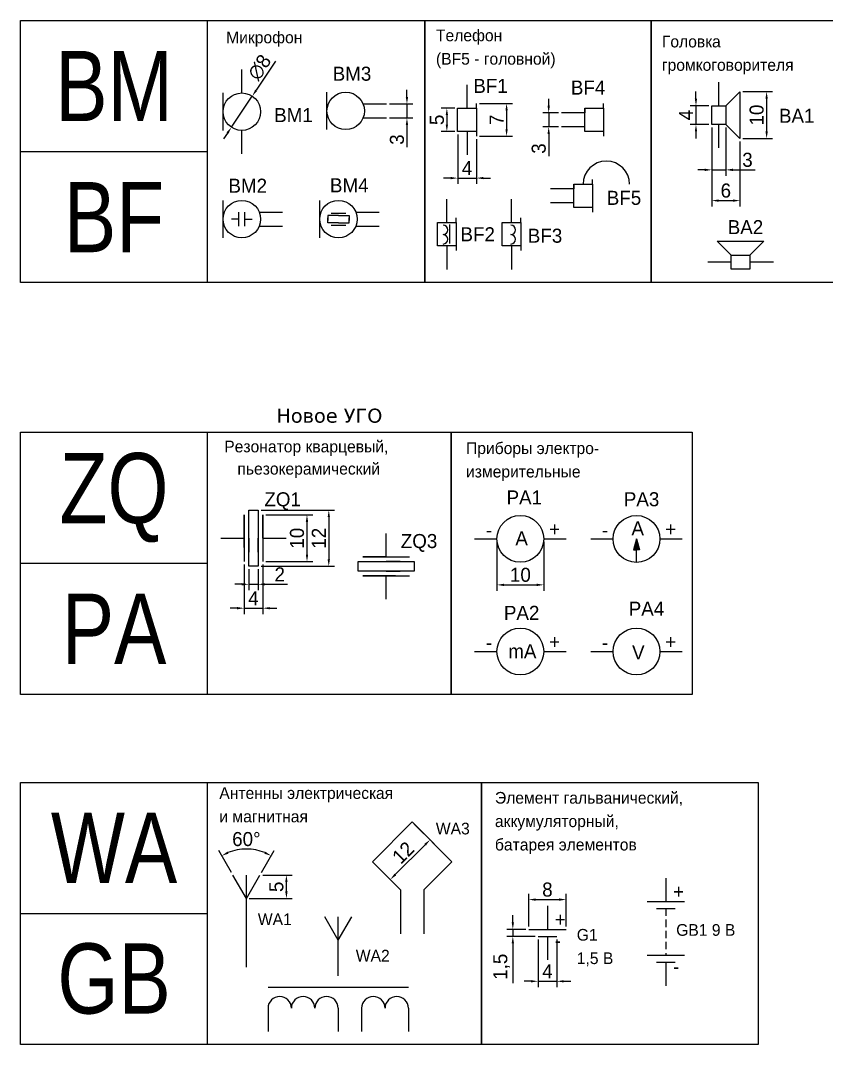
# Model space of a CAD drawing. Header units: millimetres. Extents: x 52 to 1332, y -528 to 1037.
# Drawn here: x 52.3 to 224.6, y 19.4 to 238.1 of the extents above; entities that cross this region are included whole.
import ezdxf

# ---------------------------------------------------------------- set-up
doc = ezdxf.new("R2010")
doc.units = ezdxf.units.MM
doc.linetypes.add('HIDDEN2', pattern=[4.7625, 3.175, -1.5875])
doc.styles.add('RR08', font='rr.shx', dxfattribs={"width": 0.8})
doc.styles.get("Standard").update_dxf_attribs({"font": 'standarteskd.shx', "height": 3})
doc.dimstyles.new('ISO-25', dxfattribs={"dimtxt": 2, "dimasz": 1.5, "dimexe": 1.25, "dimexo": 0.625, "dimtad": 1, "dimtxsty": 'Standard', "dimcen": 2.5, "dimadec": 0, "dimazin": 0, "dimtfac": 1, "dimtmove": 0, "dimatfit": 3, "dimfxl": 1, "dimarcsym": 0})

# ---------------------------------------------------------------- blocks, each defined once
blk = doc.blocks.new('BM1')
at = {"color": 7, "linetype": 'Continuous'}
for p, q in [((205.45, 452.8), (205.45, 457.8)), ((201.45, 448.8), (201.45, 452.8)), ((201.45, 444.8), (201.45, 448.8)), ((205.45, 439.8), (205.45, 444.8))]:
    blk.add_line(p, q, dxfattribs=at)
blk.add_circle((205.45, 448.8), 4, dxfattribs=at)
blk = doc.blocks.new('*D201')
at = {"color": 0, "linetype": 'Continuous', "lineweight": -2, "transparency": 16777216}
for p, q in [((106.85, 229.39), (102.69, 223.19)), ((97.4, 215.3), (101.86, 221.94)), ((96.56, 214.05), (95.73, 212.81))]:
    blk.add_line(p, q, dxfattribs=at)
at = {"color": 0, "linetype": 'Continuous', "lineweight": -3, "transparency": 16777216}
for points in [[(102.48, 223.33), (102.9, 223.05), (101.86, 221.94)], [(96.36, 214.19), (96.77, 213.91), (97.4, 215.3)]]:
    blk.add_solid(points, dxfattribs=at)
at = {"layer": 'Defpoints', "color": 0, "linetype": 'Continuous', "lineweight": -3, "transparency": 16777216}
for p in [(101.86, 221.94), (97.4, 215.3)]:
    blk.add_point(p, dxfattribs=at)
at = {"color": 0, "linetype": 'Continuous', "transparency": 16777216, "insert": (103.42, 228.09), "char_height": 3, "attachment_point": 5, "rotation": 56.1436}
blk.add_mtext('∅8', dxfattribs=at)
blk = doc.blocks.new('BM2')
at = {"color": 7, "linetype": 'Continuous'}
for p, q in [((183.88, 427.35), (183.88, 431.35)), ((187.25, 427.35), (187.25, 428.82)), ((188.51, 427.35), (188.51, 428.82)), ((191.59, 428.85), (196.59, 428.85)), ((183.88, 423.35), (183.88, 427.35)), ((187.25, 427.35), (185.66, 427.35)), ((187.25, 425.87), (187.25, 427.35)), ((188.51, 425.87), (188.51, 427.35)), ((188.51, 427.35), (190.1, 427.35)), ((191.59, 425.85), (196.59, 425.85))]:
    blk.add_line(p, q, dxfattribs=at)
blk.add_circle((187.88, 427.35), 4, dxfattribs=at)
blk = doc.blocks.new('*D204')
at = {"color": 0, "linetype": 'Continuous', "lineweight": -2, "transparency": 16777216}
for p, q in [((134.91, 221.79), (134.91, 223.29)), ((131.16, 220.29), (136.16, 220.29)), ((134.91, 220.29), (134.91, 217.29)), ((131.16, 217.29), (136.16, 217.29)), ((134.91, 215.79), (134.91, 211.04))]:
    blk.add_line(p, q, dxfattribs=at)
at = {"color": 0, "linetype": 'Continuous', "lineweight": -3, "transparency": 16777216}
for points in [[(134.66, 221.79), (135.16, 221.79), (134.91, 220.29)], [(134.66, 215.79), (135.16, 215.79), (134.91, 217.29)]]:
    blk.add_solid(points, dxfattribs=at)
at = {"layer": 'Defpoints', "color": 0, "linetype": 'Continuous', "lineweight": -3, "transparency": 16777216}
for p in [(130.53, 220.29), (130.53, 217.29), (134.91, 217.29)]:
    blk.add_point(p, dxfattribs=at)
at = {"color": 0, "linetype": 'Continuous', "transparency": 16777216, "insert": (132.78, 212.66), "char_height": 3, "attachment_point": 5, "rotation": 90}
blk.add_mtext('3', dxfattribs=at)
blk = doc.blocks.new('BM3')
at = {"color": 7, "linetype": 'Continuous'}
for p, q in [((206.08, 450.46), (206.08, 454.46)), ((213.79, 451.96), (218.79, 451.96)), ((206.08, 446.46), (206.08, 450.46)), ((213.79, 448.96), (218.79, 448.96))]:
    blk.add_line(p, q, dxfattribs=at)
blk.add_circle((210.08, 450.46), 4, dxfattribs=at)
blk = doc.blocks.new('BM4')
at = {"color": 7, "linetype": 'Continuous'}
for p, q in [((204.53, 427.35), (204.53, 431.35)), ((212.24, 428.85), (217.24, 428.85)), ((204.53, 423.35), (204.53, 427.35)), ((208.53, 428.1), (206.28, 428.1)), ((206.28, 428.1), (206.28, 427.61)), ((206.28, 427.11), (206.28, 427.61)), ((206.28, 427.58), (206.28, 427.08)), ((206.28, 426.59), (206.28, 427.08)), ((208.53, 426.59), (206.28, 426.59)), ((206.96, 428.61), (208.53, 428.61)), ((208.53, 428.61), (210.11, 428.61)), ((208.53, 428.1), (210.79, 428.1)), ((208.53, 426.59), (210.79, 426.59)), ((210.79, 428.1), (210.79, 427.61)), ((210.79, 427.11), (210.79, 427.61)), ((210.79, 427.58), (210.79, 427.08)), ((210.79, 426.59), (210.79, 427.08)), ((206.96, 426.08), (208.53, 426.08)), ((208.53, 426.08), (210.11, 426.08)), ((212.24, 425.85), (217.24, 425.85))]:
    blk.add_line(p, q, dxfattribs=at)
blk.add_circle((208.53, 427.35), 4, dxfattribs=at)
blk = doc.blocks.new('BF1')
at = {"color": 7, "linetype": 'Continuous'}
for p, q in [((239.33, 440.63), (239.33, 445.63)), ((237.33, 440.63), (239.33, 440.63)), ((237.33, 435.63), (237.33, 440.63)), ((239.33, 440.63), (241.33, 440.63)), ((241.33, 440.63), (241.33, 441.63)), ((241.33, 440.63), (241.33, 435.63)), ((241.33, 435.63), (237.33, 435.63)), ((239.33, 435.63), (239.33, 430.63)), ((241.33, 435.63), (241.33, 434.63))]:
    blk.add_line(p, q, dxfattribs=at)
blk = doc.blocks.new('*D208')
at = {"color": 0, "linetype": 'Continuous', "lineweight": -2, "transparency": 16777216}
for p, q in [((150.38, 220.38), (157.45, 220.38)), ((156.2, 218.88), (156.2, 214.88)), ((150.38, 213.38), (157.45, 213.38))]:
    blk.add_line(p, q, dxfattribs=at)
at = {"color": 0, "linetype": 'Continuous', "lineweight": -3, "transparency": 16777216}
for points in [[(155.95, 218.88), (156.45, 218.88), (156.2, 220.38)], [(155.95, 214.88), (156.45, 214.88), (156.2, 213.38)]]:
    blk.add_solid(points, dxfattribs=at)
at = {"layer": 'Defpoints', "color": 0, "linetype": 'Continuous', "lineweight": -3, "transparency": 16777216}
for p in [(149.75, 220.38), (149.75, 213.38), (156.2, 213.38)]:
    blk.add_point(p, dxfattribs=at)
at = {"color": 0, "linetype": 'Continuous', "transparency": 16777216, "insert": (154.08, 216.88), "char_height": 3, "attachment_point": 5, "rotation": 90}
blk.add_mtext('7', dxfattribs=at)
blk = doc.blocks.new('*D209')
at = {"color": 0, "linetype": 'Continuous', "lineweight": -2, "transparency": 16777216}
for p, q in [((145.13, 219.38), (142.19, 219.38)), ((143.44, 217.88), (143.44, 215.88)), ((145.13, 214.38), (142.19, 214.38))]:
    blk.add_line(p, q, dxfattribs=at)
at = {"color": 0, "linetype": 'Continuous', "lineweight": -3, "transparency": 16777216}
for points in [[(143.19, 217.88), (143.69, 217.88), (143.44, 219.38)], [(143.19, 215.88), (143.69, 215.88), (143.44, 214.38)]]:
    blk.add_solid(points, dxfattribs=at)
at = {"layer": 'Defpoints', "color": 0, "linetype": 'Continuous', "lineweight": -3, "transparency": 16777216}
for p in [(145.75, 219.38), (143.44, 214.38), (145.75, 214.38)]:
    blk.add_point(p, dxfattribs=at)
at = {"color": 0, "linetype": 'Continuous', "transparency": 16777216, "insert": (141.32, 216.88), "char_height": 3, "attachment_point": 5, "rotation": 90}
blk.add_mtext('5', dxfattribs=at)
blk = doc.blocks.new('*D210')
at = {"color": 0, "linetype": 'Continuous', "lineweight": -2, "transparency": 16777216}
for p, q in [((145.75, 213.75), (145.75, 203.19)), ((149.75, 212.75), (149.75, 203.19)), ((144.25, 204.44), (142.75, 204.44)), ((145.75, 204.44), (149.75, 204.44)), ((151.25, 204.44), (152.75, 204.44))]:
    blk.add_line(p, q, dxfattribs=at)
at = {"color": 0, "linetype": 'Continuous', "lineweight": -3, "transparency": 16777216}
for points in [[(144.25, 204.69), (144.25, 204.19), (145.75, 204.44)], [(151.25, 204.69), (151.25, 204.19), (149.75, 204.44)]]:
    blk.add_solid(points, dxfattribs=at)
at = {"layer": 'Defpoints', "color": 0, "linetype": 'Continuous', "lineweight": -3, "transparency": 16777216}
for p in [(145.75, 214.38), (149.75, 213.38), (149.75, 204.44)]:
    blk.add_point(p, dxfattribs=at)
at = {"color": 0, "linetype": 'Continuous', "transparency": 16777216, "insert": (147.75, 206.57), "char_height": 3, "attachment_point": 5}
blk.add_mtext('4', dxfattribs=at)
blk = doc.blocks.new('BF4')
at = {"color": 7, "linetype": 'Continuous'}
for p, q in [((254.22, 451.05), (254.22, 450.05)), ((254.22, 446.05), (254.22, 451.05)), ((254.22, 451.05), (256.22, 451.05)), ((256.22, 451.05), (258.22, 451.05)), ((258.22, 451.05), (258.22, 452.05)), ((258.22, 451.05), (258.22, 446.05)), ((254.22, 450.05), (249.22, 450.05)), ((254.22, 447.05), (249.22, 447.05)), ((254.22, 446.05), (254.22, 447.05)), ((258.22, 446.05), (254.22, 446.05)), ((258.22, 446.05), (258.22, 445.05))]:
    blk.add_line(p, q, dxfattribs=at)
blk = doc.blocks.new('*D212')
at = {"color": 0, "linetype": 'Continuous', "lineweight": -2, "transparency": 16777216}
for p, q in [((165.2, 219.88), (165.2, 221.38)), ((167.32, 218.38), (163.95, 218.38)), ((165.2, 218.38), (165.2, 215.38)), ((167.32, 215.38), (163.95, 215.38)), ((165.2, 213.88), (165.2, 209.13))]:
    blk.add_line(p, q, dxfattribs=at)
at = {"color": 0, "linetype": 'Continuous', "lineweight": -3, "transparency": 16777216}
for points in [[(164.95, 219.88), (165.45, 219.88), (165.2, 218.38)], [(164.95, 213.88), (165.45, 213.88), (165.2, 215.38)]]:
    blk.add_solid(points, dxfattribs=at)
at = {"layer": 'Defpoints', "color": 0, "linetype": 'Continuous', "lineweight": -3, "transparency": 16777216}
for p in [(167.94, 218.38), (165.2, 215.38), (167.94, 215.38)]:
    blk.add_point(p, dxfattribs=at)
at = {"color": 0, "linetype": 'Continuous', "transparency": 16777216, "insert": (163.08, 210.75), "char_height": 3, "attachment_point": 5, "rotation": 90}
blk.add_mtext('3', dxfattribs=at)
blk = doc.blocks.new('BF2')
at = {"color": 7, "linetype": 'Continuous'}
blk.add_line((236.54, 426), (236.54, 421.94), dxfattribs=at)
for centre in [(235.17, 424.83), (235.17, 422.83)]:
    blk.add_arc(centre, 1, 270, 90, dxfattribs=at)
blk.add_blockref('BF1', (-3.33, -14.21), dxfattribs=at)
blk = doc.blocks.new('BF3')
at = {"color": 7, "linetype": 'Continuous'}
for centre in [(246.3, 424.83), (246.3, 422.83)]:
    blk.add_arc(centre, 1, 270, 90, dxfattribs=at)
blk.add_blockref('BF1', (7.09, -14.21), dxfattribs=at)
blk = doc.blocks.new('BF5')
at = {"color": 7, "linetype": 'Continuous'}
for p, q in [((262.81, 434.8), (262.81, 435.8)), ((258.81, 433.8), (253.81, 433.8)), ((258.81, 434.8), (260.81, 434.8)), ((258.81, 429.8), (258.81, 434.8)), ((258.81, 434.8), (258.81, 433.8)), ((260.81, 434.8), (262.81, 434.8)), ((262.81, 434.8), (262.81, 429.8)), ((258.81, 430.8), (253.81, 430.8)), ((258.81, 429.8), (258.81, 430.8)), ((262.81, 429.8), (258.81, 429.8)), ((262.81, 429.8), (262.81, 428.8))]:
    blk.add_line(p, q, dxfattribs=at)
blk.add_arc((265.77, 434.8), 4.95, 0, 180, dxfattribs=at)
blk = doc.blocks.new('BA1')
at = {"color": 7, "linetype": 'Continuous'}
for p, q in [((296.26, 433.59), (296.26, 438.59)), ((300.76, 436.59), (297.76, 433.59)), ((300.76, 436.59), (300.76, 426.59)), ((294.76, 429.59), (294.76, 433.59)), ((294.76, 433.59), (296.26, 433.59)), ((296.26, 433.59), (297.76, 433.59)), ((297.76, 433.59), (297.76, 429.59)), ((297.76, 429.59), (294.76, 429.59)), ((296.26, 424.59), (296.26, 429.59)), ((300.76, 426.59), (297.76, 429.59))]:
    blk.add_line(p, q, dxfattribs=at)
blk = doc.blocks.new('*D216')
at = {"color": 0, "linetype": 'Continuous', "lineweight": -2, "transparency": 16777216}
for p, q in [((206.68, 222.9), (213.02, 222.9)), ((211.77, 221.4), (211.77, 214.4)), ((206.68, 212.9), (213.02, 212.9))]:
    blk.add_line(p, q, dxfattribs=at)
at = {"color": 0, "linetype": 'Continuous', "lineweight": -3, "transparency": 16777216}
for points in [[(211.52, 221.4), (212.02, 221.4), (211.77, 222.9)], [(211.52, 214.4), (212.02, 214.4), (211.77, 212.9)]]:
    blk.add_solid(points, dxfattribs=at)
at = {"layer": 'Defpoints', "color": 0, "linetype": 'Continuous', "lineweight": -3, "transparency": 16777216}
for p in [(206.05, 222.9), (206.05, 212.9), (211.77, 212.9)]:
    blk.add_point(p, dxfattribs=at)
at = {"color": 0, "linetype": 'Continuous', "transparency": 16777216, "insert": (209.65, 217.9), "char_height": 3, "attachment_point": 5, "rotation": 90}
blk.add_mtext('10', dxfattribs=at)
blk = doc.blocks.new('*D217')
at = {"color": 0, "linetype": 'Continuous', "lineweight": -2, "transparency": 16777216}
for p, q in [((196.67, 221.4), (196.67, 222.9)), ((199.43, 219.9), (195.42, 219.9)), ((196.67, 219.9), (196.67, 215.9)), ((199.43, 215.9), (195.42, 215.9)), ((196.67, 214.4), (196.67, 212.9))]:
    blk.add_line(p, q, dxfattribs=at)
at = {"color": 0, "linetype": 'Continuous', "lineweight": -3, "transparency": 16777216}
for points in [[(196.42, 221.4), (196.92, 221.4), (196.67, 219.9)], [(196.42, 214.4), (196.92, 214.4), (196.67, 215.9)]]:
    blk.add_solid(points, dxfattribs=at)
at = {"layer": 'Defpoints', "color": 0, "linetype": 'Continuous', "lineweight": -3, "transparency": 16777216}
for p in [(200.05, 219.9), (196.67, 215.9), (200.05, 215.9)]:
    blk.add_point(p, dxfattribs=at)
at = {"color": 0, "linetype": 'Continuous', "transparency": 16777216, "insert": (194.54, 217.9), "char_height": 3, "attachment_point": 5, "rotation": 90}
blk.add_mtext('4', dxfattribs=at)
blk = doc.blocks.new('*D218')
at = {"color": 0, "linetype": 'Continuous', "lineweight": -2, "transparency": 16777216}
for p, q in [((200.05, 215.27), (200.05, 204.95)), ((203.05, 215.27), (203.05, 204.95)), ((198.55, 206.2), (197.05, 206.2)), ((200.05, 206.2), (203.05, 206.2)), ((204.55, 206.2), (209.3, 206.2))]:
    blk.add_line(p, q, dxfattribs=at)
at = {"color": 0, "linetype": 'Continuous', "lineweight": -3, "transparency": 16777216}
for points in [[(198.55, 206.45), (198.55, 205.95), (200.05, 206.2)], [(204.55, 206.45), (204.55, 205.95), (203.05, 206.2)]]:
    blk.add_solid(points, dxfattribs=at)
at = {"layer": 'Defpoints', "color": 0, "linetype": 'Continuous', "lineweight": -3, "transparency": 16777216}
for p in [(200.05, 215.9), (203.05, 215.9), (203.05, 206.2)]:
    blk.add_point(p, dxfattribs=at)
at = {"color": 0, "linetype": 'Continuous', "transparency": 16777216, "insert": (207.68, 208.33), "char_height": 3, "attachment_point": 5}
blk.add_mtext('3', dxfattribs=at)
blk = doc.blocks.new('*D219')
at = {"color": 0, "linetype": 'Continuous', "lineweight": -2, "transparency": 16777216}
for p, q in [((200.05, 215.27), (200.05, 198.38)), ((206.05, 212.27), (206.05, 198.38)), ((201.55, 199.63), (204.55, 199.63))]:
    blk.add_line(p, q, dxfattribs=at)
at = {"color": 0, "linetype": 'Continuous', "lineweight": -3, "transparency": 16777216}
for points in [[(201.55, 199.88), (201.55, 199.38), (200.05, 199.63)], [(204.55, 199.88), (204.55, 199.38), (206.05, 199.63)]]:
    blk.add_solid(points, dxfattribs=at)
at = {"layer": 'Defpoints', "color": 0, "linetype": 'Continuous', "lineweight": -3, "transparency": 16777216}
for p in [(200.05, 215.9), (206.05, 212.9), (206.05, 199.63)]:
    blk.add_point(p, dxfattribs=at)
at = {"color": 0, "linetype": 'Continuous', "transparency": 16777216, "insert": (203.05, 201.76), "char_height": 3, "attachment_point": 5}
blk.add_mtext('6', dxfattribs=at)
blk = doc.blocks.new('*D233')
at = {"color": 0, "linetype": 'Continuous', "lineweight": -2, "transparency": 16777216}
for p, q in [((101.11, 120.9), (101.11, 116.43)), ((103.11, 120.9), (103.11, 116.43)), ((99.61, 117.68), (98.11, 117.68)), ((101.11, 117.68), (103.11, 117.68)), ((104.61, 117.68), (109.36, 117.68))]:
    blk.add_line(p, q, dxfattribs=at)
at = {"color": 0, "linetype": 'Continuous', "lineweight": -3, "transparency": 16777216}
for points in [[(99.61, 117.93), (99.61, 117.43), (101.11, 117.68)], [(104.61, 117.93), (104.61, 117.43), (103.11, 117.68)]]:
    blk.add_solid(points, dxfattribs=at)
at = {"layer": 'Defpoints', "color": 0, "linetype": 'Continuous', "lineweight": -3, "transparency": 16777216}
for p in [(101.11, 121.52), (103.11, 121.52), (103.11, 117.68)]:
    blk.add_point(p, dxfattribs=at)
at = {"color": 0, "linetype": 'Continuous', "transparency": 16777216, "insert": (107.73, 119.8), "char_height": 3, "attachment_point": 5}
blk.add_mtext('2', dxfattribs=at)
blk = doc.blocks.new('*D234')
at = {"color": 0, "linetype": 'Continuous', "lineweight": -2, "transparency": 16777216}
for p, q in [((100.11, 121.9), (100.11, 111.33)), ((104.11, 121.9), (104.11, 111.33)), ((98.61, 112.58), (97.11, 112.58)), ((100.11, 112.58), (104.11, 112.58)), ((105.61, 112.58), (107.11, 112.58))]:
    blk.add_line(p, q, dxfattribs=at)
at = {"color": 0, "linetype": 'Continuous', "lineweight": -3, "transparency": 16777216}
for points in [[(98.61, 112.83), (98.61, 112.33), (100.11, 112.58)], [(105.61, 112.83), (105.61, 112.33), (104.11, 112.58)]]:
    blk.add_solid(points, dxfattribs=at)
at = {"layer": 'Defpoints', "color": 0, "linetype": 'Continuous', "lineweight": -3, "transparency": 16777216}
for p in [(100.11, 122.52), (104.11, 122.52), (104.11, 112.58)]:
    blk.add_point(p, dxfattribs=at)
at = {"color": 0, "linetype": 'Continuous', "transparency": 16777216, "insert": (102.11, 114.7), "char_height": 3, "attachment_point": 5}
blk.add_mtext('4', dxfattribs=at)
blk = doc.blocks.new('*D235')
at = {"color": 0, "linetype": 'Continuous', "lineweight": -2, "transparency": 16777216}
for p, q in [((104.73, 132.52), (114.8, 132.52)), ((113.55, 131.02), (113.55, 124.02)), ((104.73, 122.52), (114.8, 122.52))]:
    blk.add_line(p, q, dxfattribs=at)
at = {"color": 0, "linetype": 'Continuous', "lineweight": -3, "transparency": 16777216}
for points in [[(113.3, 131.02), (113.8, 131.02), (113.55, 132.52)], [(113.3, 124.02), (113.8, 124.02), (113.55, 122.52)]]:
    blk.add_solid(points, dxfattribs=at)
at = {"layer": 'Defpoints', "color": 0, "linetype": 'Continuous', "lineweight": -3, "transparency": 16777216}
for p in [(104.11, 132.52), (104.11, 122.52), (113.55, 122.52)]:
    blk.add_point(p, dxfattribs=at)
at = {"color": 0, "linetype": 'Continuous', "transparency": 16777216, "insert": (111.43, 127.52), "char_height": 3, "attachment_point": 5, "rotation": 90}
blk.add_mtext('10', dxfattribs=at)
blk = doc.blocks.new('*D236')
at = {"color": 0, "linetype": 'Continuous', "lineweight": -2, "transparency": 16777216}
for p, q in [((103.73, 133.52), (119.46, 133.52)), ((118.21, 132.02), (118.21, 123.02)), ((103.73, 121.52), (119.46, 121.52))]:
    blk.add_line(p, q, dxfattribs=at)
at = {"color": 0, "linetype": 'Continuous', "lineweight": -3, "transparency": 16777216}
for points in [[(117.96, 132.02), (118.46, 132.02), (118.21, 133.52)], [(117.96, 123.02), (118.46, 123.02), (118.21, 121.52)]]:
    blk.add_solid(points, dxfattribs=at)
at = {"layer": 'Defpoints', "color": 0, "linetype": 'Continuous', "lineweight": -3, "transparency": 16777216}
for p in [(103.11, 133.52), (103.11, 121.52), (118.21, 121.52)]:
    blk.add_point(p, dxfattribs=at)
at = {"color": 0, "linetype": 'Continuous', "transparency": 16777216, "insert": (116.08, 127.52), "char_height": 3, "attachment_point": 5, "rotation": 90}
blk.add_mtext('12', dxfattribs=at)
blk = doc.blocks.new('PA1')
at = {"color": 7, "linetype": 'Continuous'}
for p, q in [((546.92, 443.89), (551.7, 443.89)), ((561.7, 443.89), (566.48, 443.89))]:
    blk.add_line(p, q, dxfattribs=at)
blk.add_circle((556.7, 443.89), 5, dxfattribs=at)
for s, p in [('+', (562.83, 444.48)), ('-', (549.33, 444.28)), ('A', (555.63, 442.51))]:
    blk.add_text(s, height=3, dxfattribs=at).set_placement(p)
blk = doc.blocks.new('*D239')
at = {"color": 0, "linetype": 'Continuous', "lineweight": -2, "transparency": 16777216}
for p, q in [((154.15, 126.75), (154.15, 116.31)), ((164.15, 126.75), (164.15, 116.31)), ((155.65, 117.56), (162.65, 117.56))]:
    blk.add_line(p, q, dxfattribs=at)
at = {"color": 0, "linetype": 'Continuous', "lineweight": -3, "transparency": 16777216}
for points in [[(155.65, 117.81), (155.65, 117.31), (154.15, 117.56)], [(162.65, 117.81), (162.65, 117.31), (164.15, 117.56)]]:
    blk.add_solid(points, dxfattribs=at)
at = {"layer": 'Defpoints', "color": 0, "linetype": 'Continuous', "lineweight": -3, "transparency": 16777216}
for p in [(154.15, 127.37), (164.15, 127.37), (164.15, 117.56)]:
    blk.add_point(p, dxfattribs=at)
at = {"color": 0, "linetype": 'Continuous', "transparency": 16777216, "insert": (159.15, 119.69), "char_height": 3, "attachment_point": 5}
blk.add_mtext('10', dxfattribs=at)
blk = doc.blocks.new('PA2')
at = {"color": 7, "linetype": 'Continuous'}
for p, q in [((543.54, 422.93), (548.32, 422.93)), ((558.32, 422.93), (563.1, 422.93))]:
    blk.add_line(p, q, dxfattribs=at)
blk.add_circle((553.32, 422.93), 5, dxfattribs=at)
for s, p in [('-', (545.95, 423.32)), ('mA', (550.73, 421.48)), ('+', (559.45, 423.53))]:
    blk.add_text(s, height=3, dxfattribs=at).set_placement(p)
blk = doc.blocks.new('PA3')
at = {"linetype": 'Continuous'}
h = blk.add_hatch(color=7, dxfattribs=at)
h.paths.add_polyline_path([(578.13, 444.62), (578.77, 444.62), (578.13, 446.98)])
h.paths.add_polyline_path([(578.13, 446.98), (577.5, 444.62), (578.13, 444.62)])
at = {"color": 7, "linetype": 'Continuous'}
for p, q in [((568.35, 446.98), (573.13, 446.98)), ((578.13, 446.98), (577.5, 444.62)), ((578.13, 441.98), (578.13, 446.98)), ((578.13, 446.98), (578.77, 444.62)), ((583.13, 446.98), (587.91, 446.98)), ((577.5, 444.62), (578.13, 444.62)), ((578.77, 444.62), (578.13, 444.62))]:
    blk.add_line(p, q, dxfattribs=at)
blk.add_circle((578.13, 446.98), 5, dxfattribs=at)
for s, p in [('A', (577.06, 447.75)), ('-', (570.76, 447.37)), ('+', (584.26, 447.58))]:
    blk.add_text(s, height=3, dxfattribs=at).set_placement(p)
blk = doc.blocks.new('PA4')
at = {"color": 7, "linetype": 'Continuous'}
for p, q in [((568.35, 422.93), (573.13, 422.93)), ((583.13, 422.93), (587.91, 422.93))]:
    blk.add_line(p, q, dxfattribs=at)
blk.add_circle((578.13, 422.93), 5, dxfattribs=at)
for s, p in [('-', (570.76, 423.32)), ('+', (584.26, 423.53)), ('V', (577.19, 421.23))]:
    blk.add_text(s, height=3, dxfattribs=at).set_placement(p)
blk = doc.blocks.new('G1')
at = {"color": 7, "linetype": 'Continuous'}
for p, q in [((145.45, 391.87), (145.45, 386.87)), ((141.45, 386.87), (145.45, 386.87)), ((143.45, 385.37), (145.45, 385.37)), ((145.45, 386.87), (149.45, 386.87)), ((145.45, 385.37), (147.45, 385.37)), ((145.45, 385.37), (145.45, 380.37))]:
    blk.add_line(p, q, dxfattribs=at)
for s, p in [('+', (147, 387.49)), ('-', (147, 382.97))]:
    blk.add_text(s, height=3, dxfattribs=at).set_placement(p)
blk = doc.blocks.new('*D254')
at = {"color": 0, "linetype": 'Continuous', "lineweight": -2, "transparency": 16777216}
for p, q in [((160.93, 44.6), (160.93, 51.59)), ((162.43, 50.34), (167.43, 50.34)), ((168.93, 44.6), (168.93, 51.59))]:
    blk.add_line(p, q, dxfattribs=at)
at = {"color": 0, "linetype": 'Continuous', "lineweight": -3, "transparency": 16777216}
for points in [[(162.43, 50.59), (162.43, 50.09), (160.93, 50.34)], [(167.43, 50.59), (167.43, 50.09), (168.93, 50.34)]]:
    blk.add_solid(points, dxfattribs=at)
at = {"layer": 'Defpoints', "color": 0, "linetype": 'Continuous', "lineweight": -3, "transparency": 16777216}
for p in [(168.93, 50.34), (160.93, 43.98), (168.93, 43.98)]:
    blk.add_point(p, dxfattribs=at)
at = {"color": 0, "linetype": 'Continuous', "transparency": 16777216, "insert": (164.93, 52.46), "char_height": 3, "attachment_point": 5}
blk.add_mtext('8', dxfattribs=at)
blk = doc.blocks.new('*D255')
at = {"color": 0, "linetype": 'Continuous', "lineweight": -2, "transparency": 16777216}
for p, q in [((162.93, 41.85), (162.93, 31.64)), ((166.93, 41.85), (166.93, 31.64)), ((161.43, 32.89), (159.93, 32.89)), ((162.93, 32.89), (166.93, 32.89)), ((168.43, 32.89), (169.93, 32.89))]:
    blk.add_line(p, q, dxfattribs=at)
at = {"color": 0, "linetype": 'Continuous', "lineweight": -3, "transparency": 16777216}
for points in [[(161.43, 33.14), (161.43, 32.64), (162.93, 32.89)], [(168.43, 33.14), (168.43, 32.64), (166.93, 32.89)]]:
    blk.add_solid(points, dxfattribs=at)
at = {"layer": 'Defpoints', "color": 0, "linetype": 'Continuous', "lineweight": -3, "transparency": 16777216}
for p in [(162.93, 42.48), (166.93, 42.48), (166.93, 32.89)]:
    blk.add_point(p, dxfattribs=at)
at = {"color": 0, "linetype": 'Continuous', "transparency": 16777216, "insert": (164.93, 35.02), "char_height": 3, "attachment_point": 5}
blk.add_mtext('4', dxfattribs=at)
blk = doc.blocks.new('*D256')
at = {"color": 0, "linetype": 'Continuous', "lineweight": -2, "transparency": 16777216}
for p, q in [((157.54, 45.48), (157.54, 46.98)), ((160.31, 43.98), (156.29, 43.98)), ((157.54, 43.98), (157.54, 42.48)), ((162.31, 42.48), (156.29, 42.48)), ((157.54, 40.98), (157.54, 32.51))]:
    blk.add_line(p, q, dxfattribs=at)
at = {"color": 0, "linetype": 'Continuous', "lineweight": -3, "transparency": 16777216}
for points in [[(157.29, 45.48), (157.79, 45.48), (157.54, 43.98)], [(157.29, 40.98), (157.79, 40.98), (157.54, 42.48)]]:
    blk.add_solid(points, dxfattribs=at)
at = {"layer": 'Defpoints', "color": 0, "linetype": 'Continuous', "lineweight": -3, "transparency": 16777216}
for p in [(160.93, 43.98), (157.54, 42.48), (162.93, 42.48)]:
    blk.add_point(p, dxfattribs=at)
at = {"color": 0, "linetype": 'Continuous', "transparency": 16777216, "insert": (155.13, 36), "char_height": 3, "attachment_point": 5, "rotation": 90}
blk.add_mtext('1,5', dxfattribs=at)
blk = doc.blocks.new('GB1')
at = {"color": 7, "linetype": 'Continuous'}
for p, q in [((169.07, 395.2), (169.07, 390.2)), ((165.07, 390.2), (169.07, 390.2)), ((169.07, 390.2), (173.07, 390.2)), ((167.07, 388.7), (169.07, 388.7)), ((169.07, 388.7), (171.07, 388.7)), ((165.07, 378.7), (169.07, 378.7)), ((169.07, 378.7), (173.07, 378.7)), ((167.07, 377.2), (169.07, 377.2)), ((169.07, 377.2), (171.07, 377.2)), ((169.07, 377.2), (169.07, 372.2))]:
    blk.add_line(p, q, dxfattribs=at)
at = {"color": 7, "linetype": 'HIDDEN2', "ltscale": 0.5}
blk.add_line((169.07, 388.7), (169.07, 378.7), dxfattribs=at)
at = {"color": 7, "linetype": 'Continuous'}
for s, p in [('+', (170.62, 390.81)), ('-', (170.62, 374.8))]:
    blk.add_text(s, height=3, dxfattribs=at).set_placement(p)
blk = doc.blocks.new('WA1')
at = {"color": 7, "linetype": 'Continuous'}
for p, q in [((375.88, 385.56), (373, 390.56)), ((375.88, 385.56), (378.77, 390.56)), ((375.88, 385.56), (375.88, 390.56)), ((375.88, 370.88), (375.88, 385.56))]:
    blk.add_line(p, q, dxfattribs=at)
blk = doc.blocks.new('*D267')
at = {"color": 0, "linetype": 'Continuous', "lineweight": -2, "transparency": 16777216}
for p, q in [((104.12, 55.57), (110.4, 55.57)), ((109.15, 52.07), (109.15, 54.07)), ((101.23, 50.57), (110.4, 50.57))]:
    blk.add_line(p, q, dxfattribs=at)
at = {"color": 0, "linetype": 'Continuous', "lineweight": -3, "transparency": 16777216}
for points in [[(108.9, 54.07), (109.4, 54.07), (109.15, 55.57)], [(108.9, 52.07), (109.4, 52.07), (109.15, 50.57)]]:
    blk.add_solid(points, dxfattribs=at)
at = {"layer": 'Defpoints', "color": 0, "linetype": 'Continuous', "lineweight": -3, "transparency": 16777216}
for p in [(103.49, 55.57), (109.15, 55.57), (100.6, 50.57)]:
    blk.add_point(p, dxfattribs=at)
at = {"color": 0, "linetype": 'Continuous', "transparency": 16777216, "insert": (107.02, 53.07), "char_height": 3, "attachment_point": 5, "rotation": 90}
blk.add_mtext('5', dxfattribs=at)
blk = doc.blocks.new('*D268')
at = {"color": 0, "linetype": 'Continuous', "lineweight": -2, "transparency": 16777216}
for p, q in [((97.4, 56.11), (94.7, 60.8)), ((103.8, 56.11), (106.51, 60.8))]:
    blk.add_line(p, q, dxfattribs=at)
blk.add_arc((100.6, 50.57), 10.56, 68.1486, 111.8514, dxfattribs=at)
at = {"color": 0, "linetype": 'Continuous', "lineweight": -3, "transparency": 16777216}
for points in [[(96.78, 60.14), (96.57, 60.59), (95.33, 59.71)], [(104.64, 60.59), (104.42, 60.14), (105.88, 59.71)]]:
    blk.add_solid(points, dxfattribs=at)
at = {"layer": 'Defpoints', "color": 0, "linetype": 'Continuous', "lineweight": -3, "transparency": 16777216}
for p in [(102.44, 60.97), (97.72, 55.57), (103.49, 55.57), (100.6, 50.57), (100.6, 50.57)]:
    blk.add_point(p, dxfattribs=at)
at = {"color": 0, "linetype": 'Continuous', "transparency": 16777216, "insert": (100.6, 63.25), "char_height": 3, "attachment_point": 5}
blk.add_mtext('60°', dxfattribs=at)
blk = doc.blocks.new('WA2')
at = {"color": 7, "linetype": 'Continuous'}
for p, q in [((394.24, 368.91), (391.36, 373.91)), ((394.24, 368.91), (394.24, 373.91)), ((394.24, 368.91), (397.13, 373.91)), ((394.24, 361.29), (394.24, 368.91))]:
    blk.add_line(p, q, dxfattribs=at)
at = {"color": 7, "linetype": 'Continuous', "lineweight": 30}
blk.add_line((379.24, 358.87), (409.24, 358.87), dxfattribs=at)
at = {"linetype": 'Continuous'}
for p, q in [((379.24, 354.39), (379.24, 349.39)), ((394.24, 354.39), (394.24, 349.39)), ((399.24, 354.39), (399.24, 349.39)), ((409.24, 354.39), (409.24, 349.39))]:
    blk.add_line(p, q, dxfattribs=at)
for centre in [(381.74, 354.39), (386.74, 354.39), (391.74, 354.39), (401.74, 354.39), (406.74, 354.39)]:
    blk.add_arc(centre, 2.5, 0, 180, dxfattribs=at)
blk = doc.blocks.new('WA3')
at = {"color": 7, "linetype": 'Continuous'}
for p, q in [((406.61, 392.52), (415.1, 401.01)), ((415.1, 401.01), (423.58, 392.52)), ((412.6, 386.54), (406.61, 392.52)), ((423.58, 392.52), (417.6, 386.54)), ((412.6, 386.54), (412.6, 377.1)), ((417.6, 386.54), (417.6, 377.1))]:
    blk.add_line(p, q, dxfattribs=at)
blk = doc.blocks.new('*D271')
at = {"color": 0, "linetype": 'Continuous', "lineweight": -2, "transparency": 16777216}
for p, q in [((136.48, 66.48), (140.73, 62.23)), ((132.42, 55.69), (138.79, 62.05)), ((127.99, 57.99), (132.24, 53.74))]:
    blk.add_line(p, q, dxfattribs=at)
at = {"color": 0, "linetype": 'Continuous', "lineweight": -3, "transparency": 16777216}
for points in [[(138.61, 62.23), (138.96, 61.88), (139.85, 63.11)], [(132.24, 55.87), (132.6, 55.51), (131.36, 54.63)]]:
    blk.add_solid(points, dxfattribs=at)
at = {"layer": 'Defpoints', "color": 0, "linetype": 'Continuous', "lineweight": -3, "transparency": 16777216}
for p in [(136.04, 66.92), (139.85, 63.11), (127.55, 58.44)]:
    blk.add_point(p, dxfattribs=at)
at = {"color": 0, "linetype": 'Continuous', "transparency": 16777216, "insert": (134.1, 60.37), "char_height": 3, "attachment_point": 5, "rotation": 45}
blk.add_mtext('12', dxfattribs=at)

msp = doc.modelspace()

# ---------------------------------------------------------------- linework, layer by layer
at = {"color": 7, "linetype": 'Continuous'}
for p, q in [((100.109, 127.521), (100.109, 129.521)), ((101.109, 127.521), (101.109, 130.521)), ((103.109, 130.521), (103.109, 127.521)), ((104.109, 127.521), (104.109, 129.521)), ((95.109, 127.521), (100.109, 127.521)), ((100.109, 125.521), (100.109, 127.521)), ((101.109, 127.521), (101.109, 124.521)), ((103.109, 124.521), (103.109, 127.521)), ((104.109, 127.521), (104.109, 125.521)), ((104.109, 127.521), (109.109, 127.521)), ((130.483, 123.516), (130.483, 128.516)), ((127.483, 122.516), (130.483, 122.516)), ((130.483, 123.516), (128.483, 123.516)), ((130.483, 123.516), (132.483, 123.516)), ((133.483, 122.516), (130.483, 122.516)), ((130.483, 120.516), (127.483, 120.516)), ((130.483, 120.516), (133.483, 120.516)), ((130.483, 119.516), (128.483, 119.516)), ((132.483, 119.516), (130.483, 119.516)), ((130.483, 114.516), (130.483, 119.516))]:
    msp.add_line(p, q, dxfattribs=at)
at = {"color": 7, "linetype": 'Continuous', "lineweight": -3}
for points in [[(92.326, 182.111), (52.326, 182.111), (52.326, 238.103), (92.326, 238.103)], [(52.326, 210.107), (92.326, 210.107)], [(92.326, 94.175), (52.326, 94.175), (52.326, 150.167), (92.326, 150.167)], [(101.109, 127.521), (101.109, 133.521), (103.109, 133.521), (103.109, 121.521), (101.109, 121.521), (101.109, 127.521)], [(100.109, 127.521), (100.109, 132.521), (100.109, 122.521)], [(104.109, 127.521), (104.109, 132.521), (104.109, 122.521)], [(130.483, 120.516), (124.483, 120.516), (124.483, 122.516), (136.483, 122.516), (136.483, 120.516), (130.483, 120.516)], [(130.483, 123.516), (125.483, 123.516), (135.483, 123.516)], [(52.326, 122.171), (92.326, 122.171)], [(130.483, 119.516), (125.483, 119.516), (135.483, 119.516)], [(92.326, 19.386), (52.326, 19.386), (52.326, 75.377), (92.326, 75.377)], [(52.326, 47.382), (92.326, 47.382)]]:
    msp.add_lwpolyline(points, dxfattribs=at)
at = {"color": 7, "linetype": 'Continuous'}
for points in [[(92.326, 238.103), (138.725, 238.103), (138.725, 182.111), (92.326, 182.111)], [(138.725, 238.103), (187.108, 238.103), (187.108, 182.111), (138.725, 182.111)], [(187.108, 238.103), (228.765, 238.103), (228.765, 182.111), (187.108, 182.111)], [(92.326, 150.167), (144.345, 150.167), (144.345, 94.175), (92.326, 94.175)], [(144.345, 150.167), (195.857, 150.167), (195.857, 94.175), (144.345, 94.175)], [(92.326, 75.377), (150.817, 75.377), (150.817, 19.386), (92.326, 19.386)], [(150.817, 75.377), (209.997, 75.377), (209.997, 19.386), (150.817, 19.386)]]:
    msp.add_lwpolyline(points, close=True, dxfattribs=at)

# ---------------------------------------------------------------- block references
for name, p in [('BM1', (-105.824, -230.178)), ('BF1', (-91.582, -221.248)), ('BA1', (-94.709, -213.695)), ('BM3', (-88.253, -231.672)), ('BF4', (-81.277, -231.672)), ('BF5', (-88.253, -231.672)), ('BM2', (-88.253, -231.672)), ('BM4', (-88.253, -231.672)), ('BF2', (-92.539, -231.468)), ('BF3', (-89.174, -231.468)), ('PA1', (-397.553, -316.513)), ('PA3', (-394.173, -319.608)), ('PA2', (-394.173, -319.608)), ('PA4', (-394.173, -319.608)), ('WA1', (-275.278, -334.987)), ('GB1', (21.154, -340.252)), ('G1', (19.487, -342.894)), ('WA2', (-274.018, -327.251))]:
    msp.add_blockref(name, p, dxfattribs=at)
for name, p, rotation in [('BA1', (637.797, -109.77), 90), ('WA3', (-279.059, -334.088), 359.9999999999968)]:
    msp.add_blockref(name, p, dxfattribs=dict(at, rotation=rotation))

# ---------------------------------------------------------------- texts
for s, height, p in [('Телефон', 2.5, (141.111, 233.67)), ('Микрофон', 2.5, (96.273, 233.239)), ('Головка ', 2.5, (189.388, 232.355)), ('(BF5 - головной)', 2.5, (141.111, 228.67)), ('BM3', 3, (119.042, 225.236)), ('громкоговорителя', 2.5, (189.388, 227.355)), ('BF1', 3, (149.1, 222.629)), ('BF4', 3, (169.944, 222.274)), ('BM1', 3, (106.542, 216.395)), ('BA1', 3, (214.409, 216.248)), ('BM2', 3, (96.767, 201.314)), ('BM4', 3, (118.453, 201.4)), ('BF5', 3, (177.612, 198.72)), ('BA2', 3, (203.455, 192.464)), ('BF2', 3, (146.352, 190.942)), ('BF3', 3, (160.74, 190.634)), ('Резонатор кварцевый,', 2.5, (95.872, 145.862)), ('Приборы электро-', 2.5, (147.536, 145.5)), ('пьезокерамический', 2.5, (98.681, 141.117)), ('измерительные', 2.5, (147.536, 140.5)), ('ZQ1', 3, (104.444, 134.336)), ('PA1', 3, (156.195, 134.728)), ('PA3', 3, (181.255, 134.353)), ('ZQ3', 3, (133.593, 125.419)), ('PA4', 3, (182.302, 110.968)), ('PA2', 3, (155.631, 110.079)), ('Антенны электрическая ', 2.5, (94.819, 71.844)), ('Элемент гальванический,', 2.5, (153.712, 70.83)), ('и магнитная', 2.5, (94.819, 66.844)), ('аккумуляторный,', 2.5, (153.712, 65.83)), ('WA3', 2.5, (141.086, 64.258)), ('батарея элементов', 2.5, (153.712, 60.83)), ('WA1', 2.5, (103.051, 44.881)), ('G1', 2.5, (171.204, 41.569)), ('GB1 9 B', 2.5, (192.443, 42.609)), ('WA2', 2.5, (123.985, 37.113)), ('1,5 B', 2.5, (171.204, 36.569))]:
    msp.add_text(s, height=height, dxfattribs=at).set_placement(p)
at = {"color": 7, "linetype": 'Continuous', "lineweight": -3, "attachment_point": 5, "style": 'RR08'}
for s, insert, char_height, width in [('{\\fArial|b0|i0|c0|p34;BM}', (72.326, 224.105), 15, 40), ('{\\fArial|b0|i0|c0|p34;BF}', (72.326, 196.109), 15, 40), ('{\\fVerdana|b0|i0|c204|p34;\\W1;\\C1;Новое УГО}', (118.336, 153.667), 3, 52.01922), ('{\\fArial|b0|i0|c0|p34;ZQ}', (72.326, 136.169), 15, 40), ('{\\fArial|b0|i0|c0|p34;PA}', (72.326, 108.173), 15, 40), ('{\\fArial|b0|i0|c0|p34;WA}', (72.326, 61.38), 15, 40), ('{\\fArial|b0|i0|c0|p34;GB}', (72.326, 33.384), 15, 40)]:
    msp.add_mtext(s, dxfattribs=dict(at, insert=insert, char_height=char_height, width=width))

# ---------------------------------------------------------------- dimensions: what is measured, and where the dimension line sits
at = {"color": 7, "linetype": 'Continuous'}
dim = msp.add_diameter_dim_2p(p1=(97.399, 215.299), p2=(101.856, 221.943), dimstyle='ISO-25', dxfattribs=at)
dim.commit()
dim.dimension.update_dxf_attribs({"geometry": '*D201', "text_midpoint": (103.424, 228.094)})
for base, p1, p2, angle, picture, middle in [((134.905, 217.289), (130.534, 220.289), (130.534, 217.289), 90, '*D204', (132.78, 212.664)), ((165.2, 215.379), (167.943, 218.379), (167.943, 215.379), 90, '*D212', (163.075, 210.754)), ((196.67, 215.899), (200.051, 219.899), (200.051, 215.899), 90, '*D217', (194.545, 217.899)), ((211.774, 212.899), (206.051, 222.899), (206.051, 212.899), 90, '*D216', (209.649, 217.899)), ((143.441, 214.379), (145.751, 219.379), (145.751, 214.379), 90, '*D209', (141.316, 216.879)), ((156.202, 213.379), (149.751, 220.379), (149.751, 213.379), 90, '*D208', (154.077, 216.879)), ((118.21, 121.521), (103.109, 133.521), (103.109, 121.521), 90, '*D236', (116.085, 127.521)), ((113.552, 122.521), (104.109, 132.521), (104.109, 122.521), 90, '*D235', (111.427, 127.521)), ((139.846, 63.113), (127.552, 58.437), (136.038, 66.922), 45, '*D271', (134.101, 60.373)), ((109.148, 55.571), (100.604, 50.571), (103.49, 55.571), 90, '*D267', (107.023, 53.071)), ((157.543, 42.479), (160.934, 43.979), (162.934, 42.479), 90, '*D256', (155.132, 35.997))]:
    dim = msp.add_linear_dim(base=base, p1=p1, p2=p2, angle=angle, dimstyle='ISO-25', dxfattribs=at)
    dim.commit()
    dim.dimension.update_dxf_attribs({"geometry": picture, "text_midpoint": middle})
for base, p1, p2, picture, middle in [((149.751, 204.441), (145.751, 214.379), (149.751, 213.379), '*D210', (147.751, 206.566)), ((203.051, 206.203), (200.051, 215.899), (203.051, 215.899), '*D218', (207.676, 208.328)), ((206.051, 199.634), (200.051, 215.899), (206.051, 212.899), '*D219', (203.051, 201.759)), ((164.148, 117.561), (154.148, 127.373), (164.148, 127.373), '*D239', (159.148, 119.686)), ((104.109, 112.575), (100.109, 122.521), (104.109, 122.521), '*D234', (102.109, 114.7)), ((103.109, 117.676), (101.109, 121.521), (103.109, 121.521), '*D233', (107.734, 119.801)), ((168.934, 50.337), (160.934, 43.979), (168.934, 43.979), '*D254', (164.934, 52.462)), ((166.934, 32.891), (162.934, 42.479), (166.934, 42.479), '*D255', (164.934, 35.016))]:
    dim = msp.add_linear_dim(base=base, p1=p1, p2=p2, dimstyle='ISO-25', dxfattribs=at)
    dim.commit()
    dim.dimension.update_dxf_attribs({"geometry": picture, "text_midpoint": middle})
dim = msp.add_angular_dim_2l(base=(102.437, 60.966), line1=((100.604, 50.571), (103.49, 55.571)), line2=((100.604, 50.571), (97.717, 55.571)), dimstyle='ISO-25', dxfattribs=at)
dim.commit()
dim.dimension.update_dxf_attribs({"geometry": '*D268', "text_midpoint": (100.604, 63.252)})

doc.saveas('drawing.dxf')
